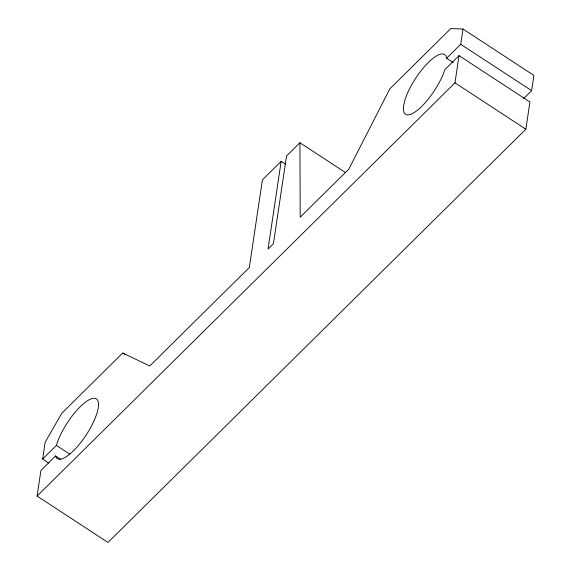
<?xml version="1.0" encoding="UTF-8"?>
<svg xmlns="http://www.w3.org/2000/svg" width="571" height="571" viewBox="0 0 571 571"><rect width="100%" height="100%" fill="white"/><g stroke="black" fill="none" stroke-linecap="round" stroke-linejoin="round"><path stroke-width="0.86" d="M345.441 172.528L299.918 142.75L300.21 217.194L348.852 169.087L389.857 88.84L450.826 28.55L463.01 29.042L460.733 44.281L446.608 58.249A35.695 11.22 -56.8 0 0 428.343 62.467A35.695 11.22 -56.8 0 0 405.21 99.19L403.633 105.585A35.695 11.22 -56.8 0 0 419.014 108.897A35.695 11.22 -56.8 0 0 444.916 69.598L459.034 55.63L529.924 102.009L525.855 129.224L107.983 542.45L37.101 496.078L40.919 470.547L55.515 455.951A35.695 11.22 -56.8 0 0 87.813 432.404A35.695 11.22 -56.8 0 0 90.661 399.058A35.695 11.22 -56.8 0 0 56.415 445.416L42.639 459.041L48.599 462.945M42.639 459.041L45.145 442.275L61.725 413.333L122.694 353.042L149.773 365.961L249.313 267.528L262.417 179.851L281.168 161.308L285.643 164.241M281.168 161.308L268.063 248.985L273.423 243.681L286.528 155.997L299.918 142.75M37.101 496.078L454.973 82.845L459.034 55.63M523.636 98.547L531.622 90.653L533.899 75.415L463.01 29.042M460.733 44.281L531.622 90.653M446.608 58.249L453.324 62.646M454.973 82.845L525.855 129.224M122.694 353.042L124.935 354.505M56.415 445.416L69.848 454.202M55.515 455.951L60.74 459.37"/></g></svg>
